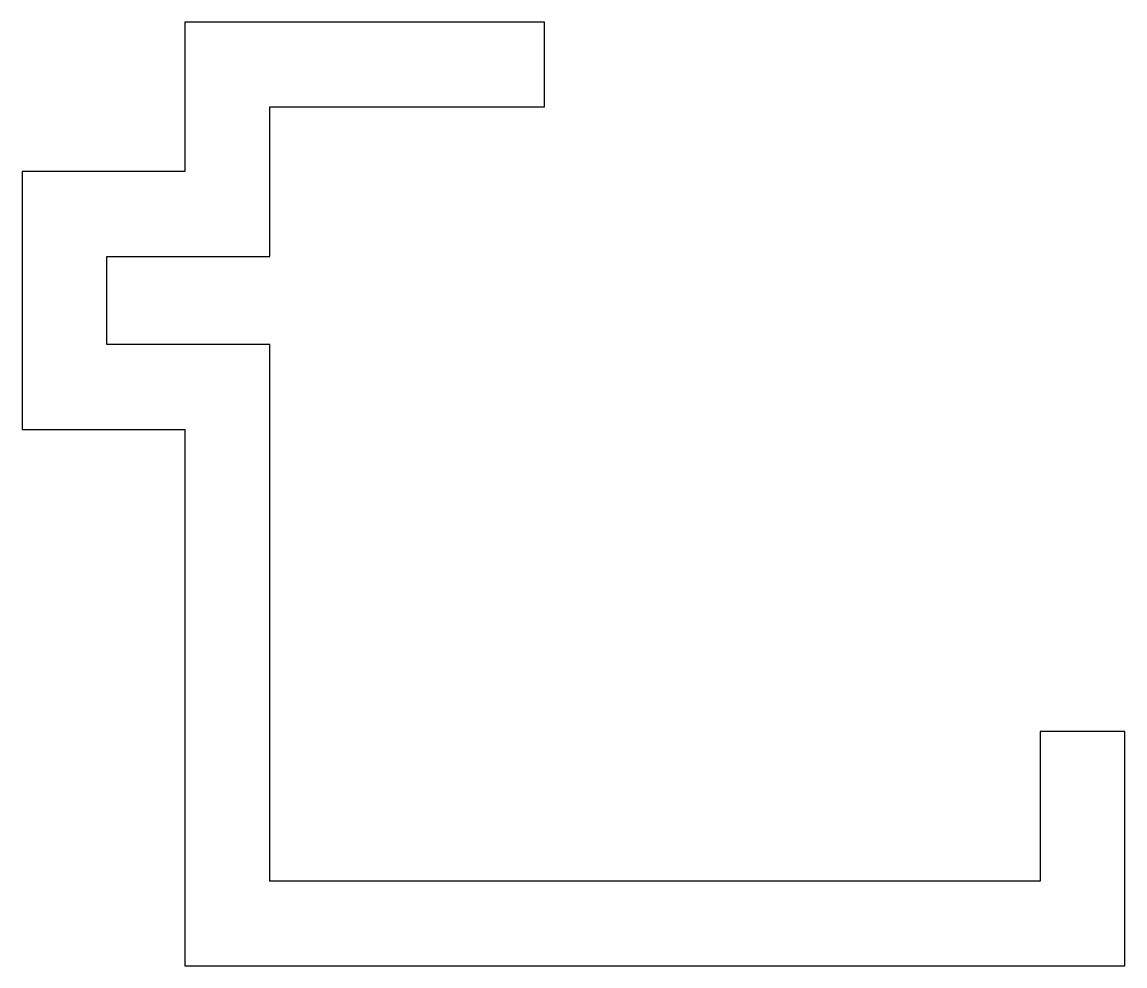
# Model space of a CAD drawing. Header units: millimetres. Extents: x -30 to 2.5, y -2.5 to 25.3.
import ezdxf

# ---------------------------------------------------------------- set-up
doc = ezdxf.new("R2010")
doc.units = ezdxf.units.MM

msp = doc.modelspace()

# ---------------------------------------------------------------- linework, layer by layer
at = {"color": 7, "linetype": 'Continuous', "lineweight": 25}
for p, q in [((-14.6, 25.3), (-25.2, 25.3)), ((-25.2, 25.3), (-25.2, 20.9)), ((-14.6, 22.8), (-14.6, 25.3)), ((-22.7, 18.4), (-22.7, 22.8)), ((-22.7, 22.8), (-14.6, 22.8)), ((-25.2, 20.9), (-30, 20.9)), ((-30, 20.9), (-30, 13.3)), ((-27.5, 15.8), (-27.5, 18.4)), ((-27.5, 18.4), (-22.7, 18.4)), ((-22.7, 15.8), (-27.5, 15.8)), ((-22.7, 0), (-22.7, 15.8)), ((-30, 13.3), (-25.2, 13.3)), ((-25.2, 13.3), (-25.2, -2.5)), ((0, 4.4), (0, 0)), ((2.5, 4.4), (0, 4.4)), ((2.5, -2.5), (2.5, 4.4)), ((0, 0), (-22.7, 0)), ((-25.2, -2.5), (2.5, -2.5))]:
    msp.add_line(p, q, dxfattribs=at)

doc.saveas('drawing.dxf')
